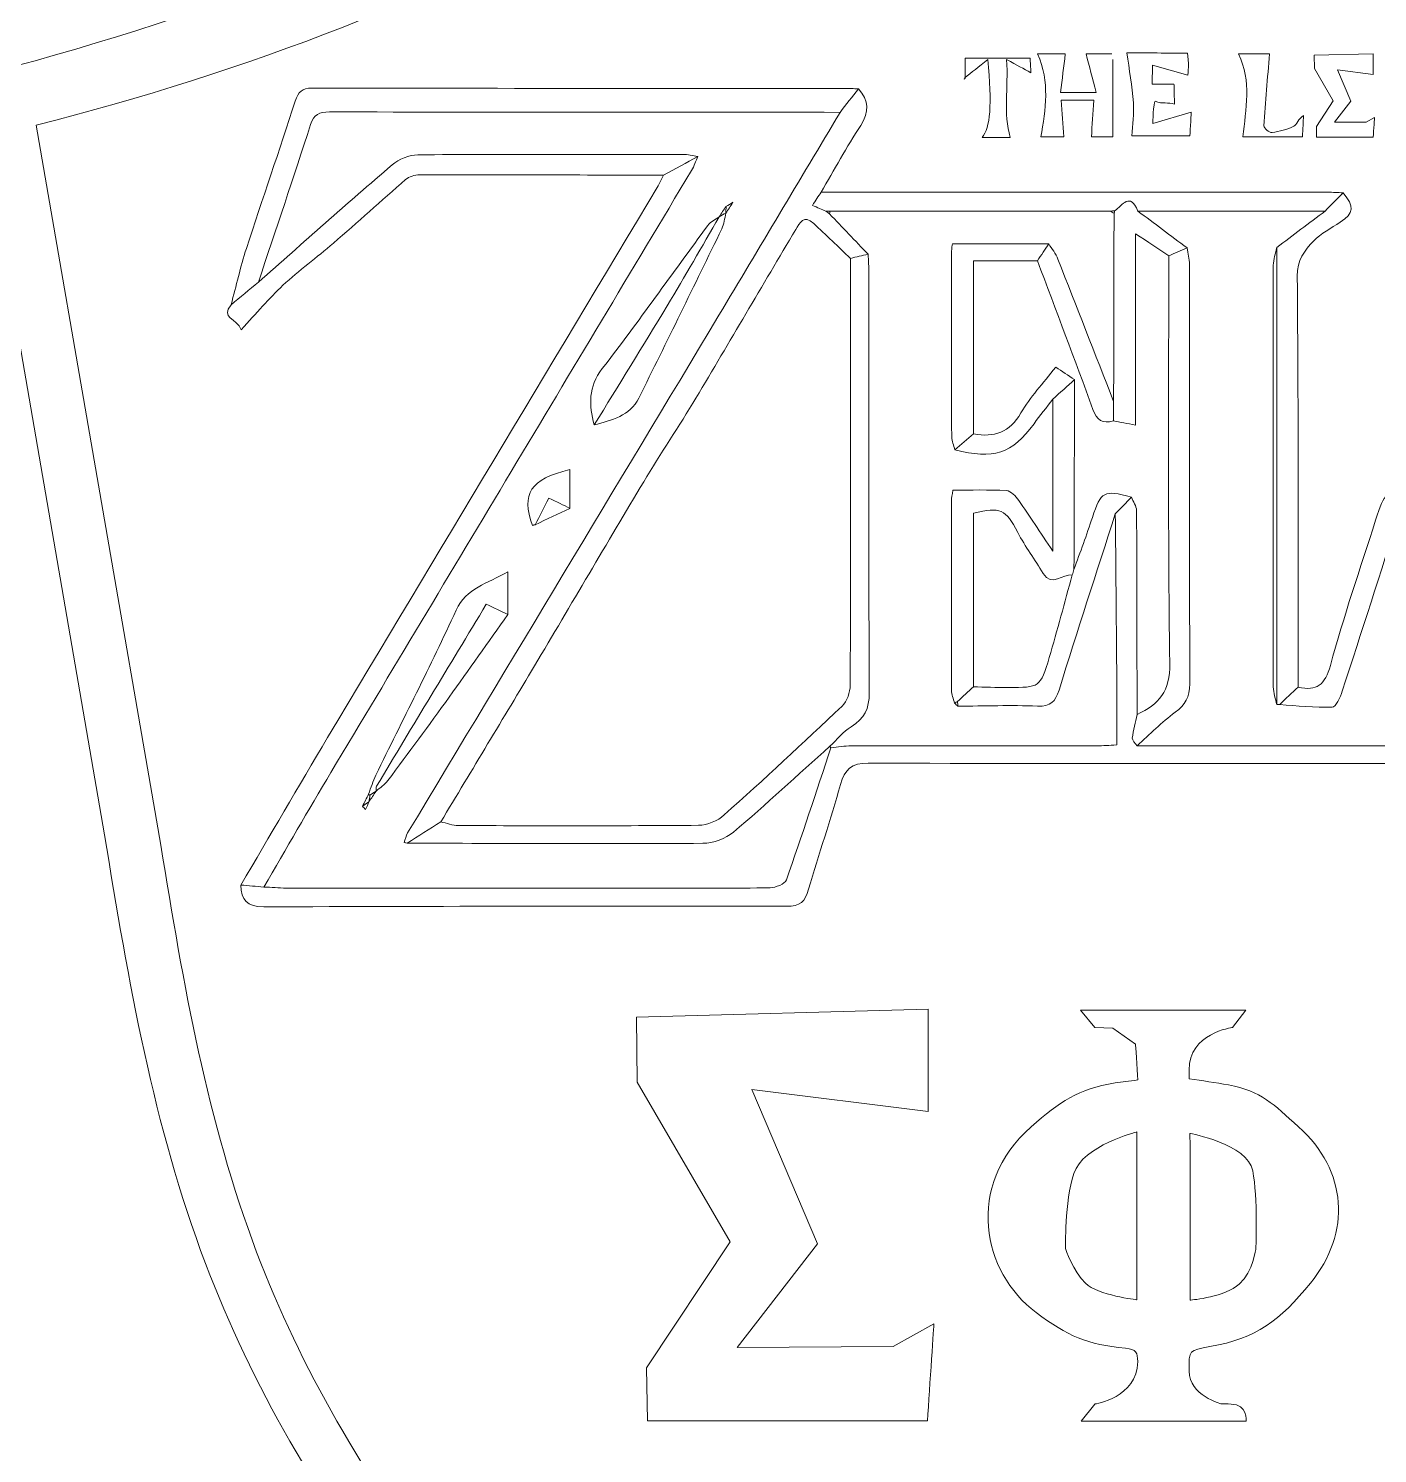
# Model space of a CAD drawing. Header units: inches. Extents: x 0 to 12, y 0 to 12.
# Drawn here: x 4.733 to 5.686, y 5.845 to 6.851 of the extents above; entities that cross this region are included whole.
import ezdxf

# ---------------------------------------------------------------- set-up
doc = ezdxf.new("R2010")
doc.units = ezdxf.units.IN
doc.header["$MEASUREMENT"] = 0

msp = doc.modelspace()

# ---------------------------------------------------------------- linework, layer by layer
at = {"color": 250, "lineweight": 0}
msp.add_line((4.6946, 6.817), (4.7871, 6.2819), dxfattribs=at)
at = {"color": 5, "lineweight": 0}
msp.add_line((4.7389, 6.7831), (4.8268, 6.2747), dxfattribs=at)
at = {"color": 250, "lineweight": 0}
for centre, start, end in [((4.2301, 8.6624), 284.1261, 312.9293), ((6.8222, 8.6624), 227.0707, 255.8739)]:
    msp.add_arc(centre, 1.9029, start, end, dxfattribs=at)
at = {"color": 5, "lineweight": 0}
for centre, start, end in [((4.2977, 8.5361), 284.1261, 312.9293), ((6.7602, 8.5361), 227.0707, 255.8739)]:
    msp.add_arc(centre, 1.8077, start, end, dxfattribs=at)
at = {"color": 1, "lineweight": 0}
for points, knots in [([(5.4988, 6.8295), (5.4988, 6.8284), (5.4988, 6.8273), (5.4988, 6.8262), (5.4988, 6.808), (5.4988, 6.7916), (5.4988, 6.7748), (5.4942, 6.7748), (5.4878, 6.7748), (5.4836, 6.7748), (5.4842, 6.7831), (5.4847, 6.7914), (5.4853, 6.8006), (5.4774, 6.8006), (5.4707, 6.8006), (5.4622, 6.8006), (5.4629, 6.7919), (5.4635, 6.7836), (5.4642, 6.7747), (5.4595, 6.7747), (5.4525, 6.7747), (5.4479, 6.7747), (5.4514, 6.7941), (5.4544, 6.8137), (5.4456, 6.8333), (5.4522, 6.8333), (5.4587, 6.8333), (5.4652, 6.8333), (5.4641, 6.8244), (5.463, 6.8156), (5.4618, 6.8061), (5.4705, 6.8061), (5.4772, 6.8061), (5.4869, 6.8061), (5.4843, 6.8161), (5.4821, 6.8247), (5.4799, 6.8333), (5.486, 6.8333), (5.492, 6.8333), (5.4981, 6.8333)], [0, 0, 0, 0, 1, 1, 1, 2, 2, 2, 3, 3, 3, 4, 4, 4, 5, 5, 5, 6, 6, 6, 7, 7, 7, 8, 8, 8, 9, 9, 9, 10, 10, 10, 11, 11, 11, 12, 12, 12, 13, 13, 13, 13]), ([(5.5514, 6.8339), (5.5527, 6.8287), (5.5517, 6.8183), (5.5517, 6.8183), (5.5517, 6.8183), (5.5267, 6.8255), (5.5267, 6.8255), (5.5267, 6.8255), (5.5266, 6.812), (5.5266, 6.812), (5.5266, 6.812), (5.5419, 6.812), (5.5419, 6.812), (5.5419, 6.812), (5.5422, 6.8006), (5.5422, 6.7978), (5.538, 6.7996), (5.5337, 6.7977), (5.5286, 6.7999), (5.5274, 6.7991), (5.5269, 6.7843), (5.5269, 6.7843), (5.5269, 6.7843), (5.5541, 6.7922), (5.5541, 6.7922), (5.5541, 6.7922), (5.5534, 6.7803), (5.5531, 6.7754), (5.5381, 6.7754), (5.5239, 6.7754), (5.5122, 6.7754), (5.5126, 6.7834), (5.5139, 6.7911), (5.5133, 6.7988), (5.5124, 6.8106), (5.5103, 6.8224), (5.5087, 6.8341), (5.5217, 6.8341), (5.5384, 6.8339), (5.5514, 6.8339)], [0, 0, 0, 0, 1, 1, 1, 2, 2, 2, 3, 3, 3, 4, 4, 4, 5, 5, 5, 6, 6, 6, 7, 7, 7, 8, 8, 8, 9, 9, 9, 10, 10, 10, 11, 11, 11, 12, 12, 12, 13, 13, 13, 13]), ([(5.6094, 6.8333), (5.6079, 6.8164), (5.6063, 6.7994), (5.6053, 6.7825), (5.6052, 6.781), (5.6093, 6.7777), (5.6111, 6.7779), (5.6164, 6.7786), (5.6218, 6.7799), (5.6265, 6.7823), (5.6287, 6.7834), (5.6295, 6.7875), (5.6334, 6.7899), (5.6331, 6.7852), (5.6329, 6.7804), (5.6326, 6.7749), (5.6179, 6.7749), (5.6039, 6.7749), (5.5906, 6.7749), (5.5924, 6.7943), (5.597, 6.8141), (5.5874, 6.8333), (5.5947, 6.8333), (5.6021, 6.8333), (5.6094, 6.8333)], [0, 0, 0, 0, 1, 1, 1, 2, 2, 2, 3, 3, 3, 4, 4, 4, 5, 5, 5, 6, 6, 6, 7, 7, 7, 8, 8, 8, 8]), ([(5.6574, 6.822), (5.6574, 6.822), (5.6668, 6.8), (5.6668, 6.8), (5.6668, 6.8), (5.6553, 6.7851), (5.6553, 6.7851), (5.6553, 6.7851), (5.6776, 6.7852), (5.6776, 6.7852), (5.6776, 6.7852), (5.6835, 6.7885), (5.6835, 6.7885), (5.6835, 6.7885), (5.6829, 6.7796), (5.6825, 6.7746), (5.6677, 6.7746), (5.6425, 6.7746), (5.6425, 6.7746), (5.6425, 6.7746), (5.6424, 6.7822), (5.6424, 6.7822), (5.6424, 6.7822), (5.6543, 6.8002), (5.6543, 6.8002), (5.6543, 6.8002), (5.641, 6.8231), (5.641, 6.8231), (5.641, 6.8231), (5.6409, 6.8324), (5.6409, 6.8324), (5.6409, 6.8324), (5.6826, 6.8335), (5.6826, 6.8335), (5.6826, 6.8286), (5.6826, 6.8238), (5.6826, 6.8189), (5.6826, 6.8189), (5.6574, 6.822), (5.6574, 6.822)], [0, 0, 0, 0, 1, 1, 1, 2, 2, 2, 3, 3, 3, 4, 4, 4, 5, 5, 5, 6, 6, 6, 7, 7, 7, 8, 8, 8, 9, 9, 9, 10, 10, 10, 11, 11, 11, 12, 12, 12, 13, 13, 13, 13]), ([(5.3944, 6.8162), (5.3944, 6.8206), (5.3944, 6.825), (5.3944, 6.8303), (5.4097, 6.8303), (5.4244, 6.8303), (5.4403, 6.8303), (5.4405, 6.8273), (5.4407, 6.8239), (5.4409, 6.8201), (5.4358, 6.8229), (5.4311, 6.8254), (5.4238, 6.8294), (5.4251, 6.809), (5.4213, 6.7914), (5.4263, 6.7744), (5.4219, 6.7744), (5.4144, 6.7744), (5.4065, 6.7744), (5.4123, 6.7809), (5.4136, 6.7978), (5.4104, 6.8294), (5.404, 6.8242), (5.3991, 6.8203), (5.3942, 6.8164), (5.3942, 6.8164), (5.3944, 6.8162), (5.3944, 6.8162)], [0, 0, 0, 0, 1, 1, 1, 2, 2, 2, 3, 3, 3, 4, 4, 4, 5, 5, 5, 6, 6, 6, 7, 7, 7, 8, 8, 8, 9, 9, 9, 9]), ([(5.3942, 6.8164), (5.3942, 6.8164), (5.3939, 6.8156), (5.3939, 6.8156), (5.3939, 6.8156), (5.3944, 6.8162), (5.3944, 6.8162), (5.3944, 6.8162), (5.3942, 6.8164), (5.3942, 6.8164)], [0, 0, 0, 0, 1, 1, 1, 2, 2, 2, 3, 3, 3, 3])]:
    msp.add_open_spline(points, degree=3, knots=knots, dxfattribs=at)
at = {"color": 5, "lineweight": 0}
for points, knots in [([(5.3192, 6.8086), (5.3148, 6.8031), (5.3105, 6.7976), (5.3062, 6.7921), (5.186, 6.7922), (5.0659, 6.7922), (4.9458, 6.7924), (4.9386, 6.7924), (4.9348, 6.7907), (4.9325, 6.7835), (4.9205, 6.7463), (4.908, 6.7093), (4.8957, 6.6722), (4.8893, 6.6669), (4.8828, 6.6616), (4.8764, 6.6563), (4.88, 6.6695), (4.883, 6.6829), (4.8872, 6.696), (4.8985, 6.7307), (4.9104, 6.7653), (4.9217, 6.8001), (4.9237, 6.8065), (4.9265, 6.8092), (4.9336, 6.8092), (5.0605, 6.809), (5.1874, 6.809), (5.3143, 6.8089), (5.3159, 6.8089), (5.3175, 6.8087), (5.3192, 6.8086)], [0, 0, 0, 0, 1, 1, 1, 2, 2, 2, 3, 3, 3, 4, 4, 4, 5, 5, 5, 6, 6, 6, 7, 7, 7, 8, 8, 8, 9, 9, 9, 10, 10, 10, 10]), ([(5.3192, 6.8086), (5.3266, 6.8004), (5.327, 6.7925), (5.3208, 6.7829), (5.3108, 6.7676), (5.3021, 6.7514), (5.2928, 6.7357), (5.2909, 6.7328), (5.2889, 6.7299), (5.2867, 6.7264), (5.2904, 6.7248), (5.2933, 6.7236), (5.2962, 6.7224), (5.2971, 6.7217), (5.2979, 6.721), (5.2988, 6.7204), (5.3079, 6.7109), (5.3169, 6.7014), (5.326, 6.6919), (5.3218, 6.6909), (5.3177, 6.69), (5.3136, 6.689), (5.3049, 6.6972), (5.2963, 6.7055), (5.2876, 6.7137), (5.2807, 6.7202), (5.2776, 6.7139), (5.2749, 6.7093), (5.2513, 6.6697), (5.2281, 6.6299), (5.2045, 6.5904), (5.1925, 6.5705), (5.1796, 6.5512), (5.1676, 6.5313), (5.1417, 6.488), (5.1163, 6.4445), (5.0905, 6.4012), (5.0686, 6.3644), (5.0464, 6.3278), (5.0244, 6.2911), (5.0165, 6.2861), (5.0086, 6.2811), (5.0007, 6.2761), (5.0007, 6.2761), (5.0006, 6.2761), (5.0006, 6.2761), (5, 6.2764), (4.9993, 6.2765), (4.9986, 6.2765), (4.9993, 6.2788), (4.9998, 6.2813), (5.001, 6.2833), (5.0742, 6.4051), (5.1475, 6.5269), (5.2207, 6.6488), (5.2493, 6.6965), (5.2777, 6.7443), (5.3062, 6.7921), (5.3105, 6.7976), (5.3148, 6.8031), (5.3192, 6.8086)], [0, 0, 0, 0, 1, 1, 1, 2, 2, 2, 3, 3, 3, 4, 4, 4, 5, 5, 5, 6, 6, 6, 7, 7, 7, 8, 8, 8, 9, 9, 9, 10, 10, 10, 11, 11, 11, 12, 12, 12, 13, 13, 13, 14, 14, 14, 15, 15, 15, 16, 16, 16, 17, 17, 17, 18, 18, 18, 19, 19, 19, 20, 20, 20, 20]), ([(5.2058, 6.761), (5.2023, 6.7615), (5.1987, 6.7624), (5.1952, 6.7624), (5.1328, 6.7624), (5.0705, 6.7626), (5.0082, 6.7621), (5.0021, 6.7621), (4.9948, 6.759), (4.9901, 6.755), (4.9583, 6.7278), (4.9271, 6.6999), (4.8957, 6.6722), (4.908, 6.7093), (4.9205, 6.7463), (4.9325, 6.7835), (4.9348, 6.7907), (4.9386, 6.7924), (4.9458, 6.7924), (5.0659, 6.7922), (5.186, 6.7922), (5.3062, 6.7921), (5.2777, 6.7443), (5.2493, 6.6965), (5.2207, 6.6488), (5.1475, 6.5269), (5.0742, 6.4051), (5.001, 6.2833), (4.9998, 6.2813), (4.9993, 6.2788), (4.9986, 6.2765), (4.9993, 6.2764), (4.9999, 6.2762), (5.0006, 6.2761), (5.0006, 6.2761), (5.0007, 6.2761), (5.0007, 6.2761), (5.0703, 6.2759), (5.1398, 6.2756), (5.2094, 6.276), (5.2167, 6.2761), (5.2254, 6.2792), (5.231, 6.2839), (5.2542, 6.3035), (5.2764, 6.3242), (5.299, 6.3445), (5.299, 6.3445), (5.2998, 6.3435), (5.2998, 6.3435), (5.2894, 6.3123), (5.2793, 6.2811), (5.2683, 6.2501), (5.2673, 6.2472), (5.2608, 6.2447), (5.2568, 6.2446), (5.232, 6.2441), (5.2072, 6.2444), (5.1824, 6.2444), (5.0934, 6.2444), (5.0044, 6.2444), (4.9153, 6.2444), (4.9101, 6.2444), (4.9048, 6.2449), (4.8995, 6.2451), (4.9153, 6.2721), (4.9308, 6.2993), (4.9469, 6.3261), (5.0317, 6.4678), (5.1166, 6.6094), (5.2014, 6.7511), (5.2033, 6.7542), (5.2044, 6.7577), (5.2058, 6.761)], [0, 0, 0, 0, 1, 1, 1, 2, 2, 2, 3, 3, 3, 4, 4, 4, 5, 5, 5, 6, 6, 6, 7, 7, 7, 8, 8, 8, 9, 9, 9, 10, 10, 10, 11, 11, 11, 12, 12, 12, 13, 13, 13, 14, 14, 14, 15, 15, 15, 16, 16, 16, 17, 17, 17, 18, 18, 18, 19, 19, 19, 20, 20, 20, 21, 21, 21, 22, 22, 22, 23, 23, 23, 24, 24, 24, 24]), ([(5.2058, 6.761), (5.1978, 6.7566), (5.1898, 6.7522), (5.1817, 6.7477), (5.1243, 6.7479), (5.0669, 6.748), (5.0094, 6.748), (5.0061, 6.7479), (5.002, 6.7467), (4.9996, 6.7446), (4.9824, 6.7298), (4.9657, 6.7145), (4.9486, 6.6997), (4.9369, 6.6896), (4.9243, 6.6805), (4.913, 6.67), (4.9031, 6.6608), (4.8944, 6.6503), (4.8836, 6.6386), (4.8804, 6.6469), (4.8685, 6.6469), (4.8764, 6.6563), (4.8828, 6.6616), (4.8893, 6.6669), (4.8957, 6.6722), (4.9271, 6.6999), (4.9583, 6.7278), (4.9901, 6.755), (4.9948, 6.759), (5.0021, 6.7621), (5.0082, 6.7621), (5.0705, 6.7626), (5.1328, 6.7624), (5.1952, 6.7624), (5.1987, 6.7624), (5.2023, 6.7615), (5.2058, 6.761)], [0, 0, 0, 0, 1, 1, 1, 2, 2, 2, 3, 3, 3, 4, 4, 4, 5, 5, 5, 6, 6, 6, 7, 7, 7, 8, 8, 8, 9, 9, 9, 10, 10, 10, 11, 11, 11, 12, 12, 12, 12]), ([(4.8995, 6.2451), (4.8941, 6.2456), (4.8887, 6.2461), (4.8833, 6.2465), (4.9037, 6.2812), (4.9239, 6.316), (4.9445, 6.3506), (5.0222, 6.4805), (5.1001, 6.6103), (5.1778, 6.7402), (5.1793, 6.7426), (5.1804, 6.7452), (5.1817, 6.7477), (5.1898, 6.7522), (5.1978, 6.7566), (5.2058, 6.761), (5.2044, 6.7577), (5.2033, 6.7542), (5.2014, 6.7511), (5.1166, 6.6094), (5.0317, 6.4678), (4.9469, 6.3261), (4.9308, 6.2993), (4.9153, 6.2721), (4.8995, 6.2451)], [0, 0, 0, 0, 1, 1, 1, 2, 2, 2, 3, 3, 3, 4, 4, 4, 5, 5, 5, 6, 6, 6, 7, 7, 7, 8, 8, 8, 8]), ([(5.6613, 6.7353), (5.657, 6.731), (5.6528, 6.7267), (5.6485, 6.7224), (5.6045, 6.7224), (5.5605, 6.7224), (5.5164, 6.7224), (5.511, 6.736), (5.5055, 6.7266), (5.5, 6.7225), (5.499, 6.7225), (5.498, 6.7224), (5.4971, 6.7224), (5.4311, 6.7224), (5.3651, 6.7224), (5.2991, 6.7224), (5.2982, 6.7224), (5.2972, 6.7224), (5.2962, 6.7224), (5.2933, 6.7236), (5.2904, 6.7248), (5.2867, 6.7264), (5.2889, 6.7299), (5.2909, 6.7328), (5.2928, 6.7357), (5.412, 6.7357), (5.5311, 6.7357), (5.6503, 6.7357), (5.654, 6.7357), (5.6576, 6.7354), (5.6613, 6.7353)], [0, 0, 0, 0, 1, 1, 1, 2, 2, 2, 3, 3, 3, 4, 4, 4, 5, 5, 5, 6, 6, 6, 7, 7, 7, 8, 8, 8, 9, 9, 9, 10, 10, 10, 10]), ([(5.5511, 6.6964), (5.5468, 6.6946), (5.5425, 6.6928), (5.5382, 6.6909), (5.5309, 6.6958), (5.5235, 6.7007), (5.5148, 6.7064), (5.5148, 6.6607), (5.5148, 6.6166), (5.5148, 6.5713), (5.5089, 6.5724), (5.504, 6.5733), (5.4992, 6.5743), (5.4992, 6.5788), (5.4993, 6.5833), (5.4993, 6.5879), (5.4994, 6.6322), (5.4995, 6.6765), (5.4996, 6.7208), (5.4998, 6.7214), (5.4999, 6.7219), (5.5, 6.7225), (5.5055, 6.7266), (5.511, 6.736), (5.5164, 6.7224), (5.528, 6.7137), (5.5396, 6.705), (5.5511, 6.6964)], [0, 0, 0, 0, 1, 1, 1, 2, 2, 2, 3, 3, 3, 4, 4, 4, 5, 5, 5, 6, 6, 6, 7, 7, 7, 8, 8, 8, 9, 9, 9, 9]), ([(5.6613, 6.7353), (5.6695, 6.7254), (5.669, 6.7211), (5.6592, 6.7145), (5.6528, 6.7103), (5.6456, 6.7066), (5.6404, 6.7012), (5.6341, 6.6945), (5.6288, 6.6879), (5.6289, 6.6764), (5.6298, 6.5797), (5.6295, 6.483), (5.6296, 6.3863), (5.6252, 6.3822), (5.6208, 6.3781), (5.6165, 6.3739), (5.6158, 6.3739), (5.6152, 6.3739), (5.6145, 6.3739), (5.6145, 6.4815), (5.6145, 6.5891), (5.6145, 6.6967), (5.6259, 6.7052), (5.6372, 6.7138), (5.6485, 6.7224), (5.6528, 6.7267), (5.657, 6.731), (5.6613, 6.7353)], [0, 0, 0, 0, 1, 1, 1, 2, 2, 2, 3, 3, 3, 4, 4, 4, 5, 5, 5, 6, 6, 6, 7, 7, 7, 8, 8, 8, 9, 9, 9, 9]), ([(5.2257, 6.7257), (5.2257, 6.7257), (5.2258, 6.7257), (5.2258, 6.7257), (5.2242, 6.7233), (5.2225, 6.7208), (5.2209, 6.7183), (5.2209, 6.7183), (5.2209, 6.7183), (5.2209, 6.7183), (5.2182, 6.7163), (5.2148, 6.7148), (5.2129, 6.7122), (5.1881, 6.6786), (5.1639, 6.6443), (5.1384, 6.6112), (5.1283, 6.5982), (5.1291, 6.5854), (5.1327, 6.5714), (5.145, 6.5747), (5.1578, 6.5776), (5.1642, 6.5904), (5.1839, 6.6302), (5.2034, 6.67), (5.2228, 6.7099), (5.2244, 6.7132), (5.2247, 6.7173), (5.2256, 6.721), (5.2256, 6.721), (5.2256, 6.721), (5.2256, 6.721), (5.2272, 6.7235), (5.2289, 6.726), (5.2306, 6.7286), (5.229, 6.7276), (5.2274, 6.7266), (5.2257, 6.7257)], [0, 0, 0, 0, 1, 1, 1, 2, 2, 2, 3, 3, 3, 4, 4, 4, 5, 5, 5, 6, 6, 6, 7, 7, 7, 8, 8, 8, 9, 9, 9, 10, 10, 10, 11, 11, 11, 12, 12, 12, 12]), ([(5.2256, 6.721), (5.224, 6.7201), (5.2225, 6.7192), (5.2209, 6.7183), (5.2225, 6.7208), (5.2242, 6.7233), (5.2258, 6.7257), (5.2257, 6.7241), (5.2256, 6.7226), (5.2256, 6.721), (5.2256, 6.721), (5.2256, 6.721), (5.2256, 6.721)], [0, 0, 0, 0, 1, 1, 1, 2, 2, 2, 3, 3, 3, 4, 4, 4, 4]), ([(5.2256, 6.721), (5.2256, 6.7226), (5.2257, 6.7241), (5.2258, 6.7257), (5.2258, 6.7257), (5.2257, 6.7257), (5.2257, 6.7257), (5.2274, 6.7266), (5.229, 6.7276), (5.2306, 6.7286), (5.2289, 6.726), (5.2272, 6.7235), (5.2256, 6.721)], [0, 0, 0, 0, 1, 1, 1, 2, 2, 2, 3, 3, 3, 4, 4, 4, 4]), ([(5.2306, 6.7286), (5.229, 6.7276), (5.2274, 6.7266), (5.2257, 6.7257), (5.2274, 6.7266), (5.229, 6.7276), (5.2306, 6.7286)], [0, 0, 0, 0, 1, 1, 1, 2, 2, 2, 2]), ([(5.2991, 6.7224), (5.299, 6.7217), (5.2989, 6.721), (5.2988, 6.7204), (5.2979, 6.721), (5.2971, 6.7217), (5.2962, 6.7224), (5.2972, 6.7224), (5.2982, 6.7224), (5.2991, 6.7224)], [0, 0, 0, 0, 1, 1, 1, 2, 2, 2, 3, 3, 3, 3]), ([(5.2991, 6.7224), (5.3651, 6.7224), (5.4311, 6.7224), (5.4971, 6.7224), (5.4979, 6.7218), (5.4988, 6.7213), (5.4996, 6.7208), (5.4995, 6.6765), (5.4994, 6.6322), (5.4993, 6.5879), (5.4862, 6.6214), (5.4732, 6.6549), (5.46, 6.6884), (5.4585, 6.6923), (5.4557, 6.6957), (5.4535, 6.6993), (5.4312, 6.6993), (5.4088, 6.6993), (5.3856, 6.6993), (5.3855, 6.698), (5.3849, 6.696), (5.3849, 6.6941), (5.3849, 6.6504), (5.3848, 6.6066), (5.385, 6.5629), (5.385, 6.5599), (5.3865, 6.5569), (5.3873, 6.5539), (5.4144, 6.5467), (5.4277, 6.5511), (5.4431, 6.5722), (5.4474, 6.5781), (5.4519, 6.5838), (5.4564, 6.5896), (5.4564, 6.5548), (5.4564, 6.52), (5.4564, 6.4822), (5.4472, 6.4959), (5.4401, 6.5071), (5.4324, 6.518), (5.4302, 6.521), (5.4267, 6.5248), (5.4236, 6.525), (5.4112, 6.5258), (5.3987, 6.5253), (5.3858, 6.5253), (5.3854, 6.522), (5.3849, 6.52), (5.3849, 6.5181), (5.3848, 6.4734), (5.3848, 6.4288), (5.3849, 6.3841), (5.3849, 6.3811), (5.3863, 6.378), (5.387, 6.3749), (5.3878, 6.3742), (5.3886, 6.3735), (5.3894, 6.3728), (5.4081, 6.3729), (5.4269, 6.3736), (5.4456, 6.3729), (5.4548, 6.3725), (5.4582, 6.376), (5.4608, 6.3842), (5.4737, 6.4258), (5.4872, 6.4672), (5.5005, 6.5086), (5.5008, 6.4721), (5.5012, 6.4355), (5.5015, 6.3989), (5.5016, 6.3815), (5.5015, 6.3641), (5.5015, 6.3455), (5.4962, 6.3452), (5.4918, 6.3448), (5.4875, 6.3448), (5.4298, 6.3448), (5.372, 6.3448), (5.3142, 6.3448), (5.3094, 6.3448), (5.3046, 6.344), (5.2998, 6.3435), (5.2998, 6.3435), (5.299, 6.3445), (5.299, 6.3445), (5.304, 6.3492), (5.3083, 6.3549), (5.314, 6.3583), (5.3234, 6.364), (5.3269, 6.3711), (5.3268, 6.3822), (5.3264, 6.481), (5.3266, 6.5797), (5.3266, 6.6785), (5.3266, 6.683), (5.3262, 6.6874), (5.326, 6.6919), (5.3169, 6.7014), (5.3079, 6.7109), (5.2988, 6.7204), (5.2989, 6.721), (5.299, 6.7217), (5.2991, 6.7224)], [0, 0, 0, 0, 1, 1, 1, 2, 2, 2, 3, 3, 3, 4, 4, 4, 5, 5, 5, 6, 6, 6, 7, 7, 7, 8, 8, 8, 9, 9, 9, 10, 10, 10, 11, 11, 11, 12, 12, 12, 13, 13, 13, 14, 14, 14, 15, 15, 15, 16, 16, 16, 17, 17, 17, 18, 18, 18, 19, 19, 19, 20, 20, 20, 21, 21, 21, 22, 22, 22, 23, 23, 23, 24, 24, 24, 25, 25, 25, 26, 26, 26, 27, 27, 27, 28, 28, 28, 29, 29, 29, 30, 30, 30, 31, 31, 31, 32, 32, 32, 33, 33, 33, 34, 34, 34, 34]), ([(5.5, 6.7225), (5.4999, 6.7219), (5.4998, 6.7214), (5.4996, 6.7208), (5.4988, 6.7213), (5.4979, 6.7218), (5.4971, 6.7224), (5.498, 6.7224), (5.499, 6.7225), (5.5, 6.7225)], [0, 0, 0, 0, 1, 1, 1, 2, 2, 2, 3, 3, 3, 3]), ([(5.6165, 6.3739), (5.6288, 6.3731), (5.6412, 6.3716), (5.6536, 6.3721), (5.6561, 6.3722), (5.6593, 6.3792), (5.6607, 6.3835), (5.6743, 6.4253), (5.6877, 6.4671), (5.701, 6.5089), (5.7014, 6.4649), (5.7017, 6.421), (5.702, 6.377), (5.702, 6.3669), (5.702, 6.3568), (5.702, 6.3449), (5.6393, 6.3449), (5.5776, 6.3449), (5.5158, 6.3449), (5.5248, 6.3529), (5.5332, 6.3614), (5.5427, 6.3685), (5.5499, 6.3738), (5.5531, 6.3792), (5.5531, 6.3885), (5.5527, 6.4872), (5.5529, 6.5859), (5.5528, 6.6847), (5.5528, 6.6886), (5.5517, 6.6925), (5.5511, 6.6964), (5.5396, 6.705), (5.528, 6.7137), (5.5164, 6.7224), (5.5605, 6.7224), (5.6045, 6.7224), (5.6485, 6.7224), (5.6372, 6.7138), (5.6259, 6.7052), (5.6145, 6.6967), (5.6136, 6.6925), (5.612, 6.6883), (5.612, 6.6841), (5.6118, 6.5849), (5.6118, 6.4856), (5.612, 6.3864), (5.612, 6.3822), (5.6136, 6.378), (5.6145, 6.3739), (5.6152, 6.3739), (5.6158, 6.3739), (5.6165, 6.3739)], [0, 0, 0, 0, 1, 1, 1, 2, 2, 2, 3, 3, 3, 4, 4, 4, 5, 5, 5, 6, 6, 6, 7, 7, 7, 8, 8, 8, 9, 9, 9, 10, 10, 10, 11, 11, 11, 12, 12, 12, 13, 13, 13, 14, 14, 14, 15, 15, 15, 16, 16, 16, 17, 17, 17, 17]), ([(5.8662, 6.7164), (5.894, 6.7045), (5.9142, 6.6856), (5.9284, 6.6582), (5.9477, 6.6207), (5.9565, 6.5814), (5.9566, 6.5397), (5.9566, 6.531), (5.9552, 6.5222), (5.9544, 6.5135), (5.955, 6.5052), (5.9577, 6.4963), (5.9558, 6.4886), (5.9502, 6.4655), (5.9428, 6.4429), (5.9359, 6.4201), (5.9342, 6.4143), (5.9317, 6.4089), (5.9295, 6.4033), (5.9189, 6.3919), (5.9083, 6.3805), (5.8978, 6.369), (5.8974, 6.3686), (5.8976, 6.3675), (5.8976, 6.3667), (5.8976, 6.3667), (5.8976, 6.3669), (5.8976, 6.3669), (5.8742, 6.3465), (5.8442, 6.342), (5.8157, 6.3344), (5.8072, 6.3321), (5.7979, 6.3324), (5.789, 6.3324), (5.6347, 6.3323), (5.4804, 6.3321), (5.3261, 6.3326), (5.3142, 6.3326), (5.3095, 6.3283), (5.3065, 6.3175), (5.2996, 6.2927), (5.2912, 6.2683), (5.284, 6.2435), (5.2816, 6.2349), (5.278, 6.2315), (5.2683, 6.2315), (5.1453, 6.2317), (5.0224, 6.2316), (4.8994, 6.2311), (4.8878, 6.2311), (4.8834, 6.2359), (4.8833, 6.2465), (4.8887, 6.2461), (4.8941, 6.2456), (4.8995, 6.2451), (4.9048, 6.2449), (4.9101, 6.2444), (4.9153, 6.2444), (5.0044, 6.2444), (5.0934, 6.2444), (5.1824, 6.2444), (5.2072, 6.2444), (5.232, 6.2441), (5.2568, 6.2446), (5.2608, 6.2447), (5.2673, 6.2472), (5.2683, 6.2501), (5.2793, 6.2811), (5.2894, 6.3123), (5.2998, 6.3435), (5.3046, 6.344), (5.3094, 6.3448), (5.3142, 6.3448), (5.372, 6.3448), (5.4298, 6.3448), (5.4875, 6.3448), (5.4918, 6.3448), (5.4962, 6.3452), (5.5015, 6.3455), (5.5015, 6.3641), (5.5016, 6.3815), (5.5015, 6.3989), (5.5012, 6.4355), (5.5008, 6.4721), (5.5005, 6.5087), (5.5043, 6.5126), (5.5081, 6.5165), (5.5118, 6.5204), (5.5131, 6.5173), (5.5154, 6.5142), (5.5155, 6.5111), (5.5158, 6.463), (5.5158, 6.415), (5.5158, 6.3669), (5.5146, 6.3614), (5.5131, 6.3559), (5.5125, 6.3503), (5.5123, 6.3487), (5.5146, 6.3467), (5.5158, 6.3449), (5.5776, 6.3449), (5.6393, 6.3449), (5.702, 6.3449), (5.702, 6.3568), (5.702, 6.3669), (5.702, 6.377), (5.7017, 6.421), (5.7014, 6.4649), (5.701, 6.5089), (5.705, 6.5135), (5.7089, 6.5181), (5.7128, 6.5228), (5.714, 6.5197), (5.7164, 6.5166), (5.7164, 6.5135), (5.7167, 6.4661), (5.7168, 6.4186), (5.7169, 6.3712), (5.7152, 6.3629), (5.7136, 6.3546), (5.7119, 6.3463), (5.7159, 6.3458), (5.7198, 6.3448), (5.7238, 6.3448), (5.751, 6.3453), (5.7782, 6.3458), (5.8055, 6.3468), (5.8641, 6.349), (5.9086, 6.3817), (5.9274, 6.4372), (5.9418, 6.4798), (5.9439, 6.5237), (5.9397, 6.5683), (5.9341, 6.6277), (5.9143, 6.6782), (5.8587, 6.7083), (5.8612, 6.711), (5.8637, 6.7137), (5.8662, 6.7164)], [0, 0, 0, 0, 1, 1, 1, 2, 2, 2, 3, 3, 3, 4, 4, 4, 5, 5, 5, 6, 6, 6, 7, 7, 7, 8, 8, 8, 9, 9, 9, 10, 10, 10, 11, 11, 11, 12, 12, 12, 13, 13, 13, 14, 14, 14, 15, 15, 15, 16, 16, 16, 17, 17, 17, 18, 18, 18, 19, 19, 19, 20, 20, 20, 21, 21, 21, 22, 22, 22, 23, 23, 23, 24, 24, 24, 25, 25, 25, 26, 26, 26, 27, 27, 27, 28, 28, 28, 29, 29, 29, 30, 30, 30, 31, 31, 31, 32, 32, 32, 33, 33, 33, 34, 34, 34, 35, 35, 35, 36, 36, 36, 37, 37, 37, 38, 38, 38, 39, 39, 39, 40, 40, 40, 41, 41, 41, 42, 42, 42, 43, 43, 43, 44, 44, 44, 45, 45, 45, 46, 46, 46, 46]), ([(5.2209, 6.7183), (5.2087, 6.6974), (5.1967, 6.6763), (5.1842, 6.6555), (5.1672, 6.6274), (5.1499, 6.5994), (5.1327, 6.5714), (5.1291, 6.5854), (5.1283, 6.5982), (5.1384, 6.6112), (5.1639, 6.6443), (5.1881, 6.6786), (5.2129, 6.7122), (5.2148, 6.7148), (5.2182, 6.7163), (5.2209, 6.7183)], [0, 0, 0, 0, 1, 1, 1, 2, 2, 2, 3, 3, 3, 4, 4, 4, 5, 5, 5, 5]), ([(5.2256, 6.721), (5.2247, 6.7173), (5.2244, 6.7132), (5.2228, 6.7099), (5.2034, 6.67), (5.1839, 6.6302), (5.1642, 6.5904), (5.1578, 6.5776), (5.145, 6.5747), (5.1327, 6.5714), (5.1499, 6.5994), (5.1672, 6.6274), (5.1842, 6.6555), (5.1967, 6.6763), (5.2087, 6.6974), (5.2209, 6.7183), (5.2209, 6.7183), (5.2209, 6.7183), (5.2209, 6.7183), (5.2225, 6.7192), (5.224, 6.7201), (5.2256, 6.721)], [0, 0, 0, 0, 1, 1, 1, 2, 2, 2, 3, 3, 3, 4, 4, 4, 5, 5, 5, 6, 6, 6, 7, 7, 7, 7]), ([(5.0244, 6.2911), (5.0285, 6.2902), (5.0327, 6.2886), (5.0369, 6.2885), (5.0934, 6.2884), (5.1499, 6.2882), (5.2064, 6.2887), (5.2125, 6.2888), (5.2199, 6.2919), (5.2244, 6.296), (5.2526, 6.3211), (5.2803, 6.3469), (5.3077, 6.3729), (5.3112, 6.3763), (5.3133, 6.3827), (5.3134, 6.3877), (5.3137, 6.4881), (5.3136, 6.5886), (5.3136, 6.689), (5.3177, 6.69), (5.3218, 6.6909), (5.326, 6.6919), (5.3262, 6.6874), (5.3266, 6.683), (5.3266, 6.6785), (5.3266, 6.5797), (5.3264, 6.481), (5.3268, 6.3822), (5.3269, 6.3711), (5.3234, 6.364), (5.314, 6.3583), (5.3083, 6.3549), (5.304, 6.3492), (5.299, 6.3445), (5.2764, 6.3242), (5.2542, 6.3035), (5.231, 6.2839), (5.2254, 6.2792), (5.2167, 6.2761), (5.2094, 6.276), (5.1398, 6.2756), (5.0703, 6.2759), (5.0007, 6.2761), (5.0086, 6.2811), (5.0165, 6.2861), (5.0244, 6.2911)], [0, 0, 0, 0, 1, 1, 1, 2, 2, 2, 3, 3, 3, 4, 4, 4, 5, 5, 5, 6, 6, 6, 7, 7, 7, 8, 8, 8, 9, 9, 9, 10, 10, 10, 11, 11, 11, 12, 12, 12, 13, 13, 13, 14, 14, 14, 15, 15, 15, 15]), ([(5.4455, 6.6873), (5.4309, 6.6873), (5.4164, 6.6873), (5.4005, 6.6873), (5.4005, 6.6459), (5.4005, 6.6055), (5.4005, 6.565), (5.3961, 6.5613), (5.3917, 6.5576), (5.3873, 6.5539), (5.3865, 6.5569), (5.385, 6.5599), (5.385, 6.5629), (5.3848, 6.6066), (5.3849, 6.6504), (5.3849, 6.6941), (5.3849, 6.696), (5.3855, 6.698), (5.3856, 6.6993), (5.4088, 6.6993), (5.4312, 6.6993), (5.4535, 6.6993), (5.4509, 6.6953), (5.4482, 6.6913), (5.4455, 6.6873)], [0, 0, 0, 0, 1, 1, 1, 2, 2, 2, 3, 3, 3, 4, 4, 4, 5, 5, 5, 6, 6, 6, 7, 7, 7, 8, 8, 8, 8]), ([(5.4455, 6.6873), (5.4482, 6.6913), (5.4509, 6.6953), (5.4535, 6.6993), (5.4557, 6.6957), (5.4585, 6.6923), (5.46, 6.6884), (5.4732, 6.6549), (5.4862, 6.6214), (5.4993, 6.5879), (5.4993, 6.5833), (5.4992, 6.5788), (5.4992, 6.5743), (5.4915, 6.5719), (5.4875, 6.5747), (5.4847, 6.5824), (5.4719, 6.6175), (5.4586, 6.6524), (5.4455, 6.6873)], [0, 0, 0, 0, 1, 1, 1, 2, 2, 2, 3, 3, 3, 4, 4, 4, 5, 5, 5, 6, 6, 6, 6]), ([(5.5158, 6.3669), (5.5313, 6.3739), (5.5392, 6.3835), (5.5389, 6.4029), (5.5376, 6.4989), (5.5382, 6.5949), (5.5382, 6.6909), (5.5425, 6.6928), (5.5468, 6.6946), (5.5511, 6.6964), (5.5517, 6.6925), (5.5528, 6.6886), (5.5528, 6.6847), (5.5529, 6.5859), (5.5527, 6.4872), (5.5531, 6.3885), (5.5531, 6.3792), (5.5499, 6.3738), (5.5427, 6.3685), (5.5332, 6.3614), (5.5248, 6.3529), (5.5158, 6.3449), (5.5146, 6.3467), (5.5123, 6.3487), (5.5125, 6.3503), (5.5131, 6.3559), (5.5146, 6.3614), (5.5158, 6.3669)], [0, 0, 0, 0, 1, 1, 1, 2, 2, 2, 3, 3, 3, 4, 4, 4, 5, 5, 5, 6, 6, 6, 7, 7, 7, 8, 8, 8, 9, 9, 9, 9]), ([(5.6145, 6.3739), (5.6136, 6.378), (5.612, 6.3822), (5.612, 6.3864), (5.6118, 6.4856), (5.6118, 6.5849), (5.612, 6.6841), (5.612, 6.6883), (5.6136, 6.6925), (5.6145, 6.6967), (5.6145, 6.5891), (5.6145, 6.4815), (5.6145, 6.3739)], [0, 0, 0, 0, 1, 1, 1, 2, 2, 2, 3, 3, 3, 4, 4, 4, 4]), ([(5.3873, 6.5539), (5.3917, 6.5576), (5.3961, 6.5613), (5.4005, 6.565), (5.415, 6.5625), (5.4259, 6.5661), (5.4339, 6.5799), (5.4403, 6.591), (5.4494, 6.6006), (5.4584, 6.6122), (5.463, 6.6092), (5.4674, 6.6063), (5.4717, 6.6034), (5.4666, 6.5988), (5.4615, 6.5942), (5.4564, 6.5896), (5.4519, 6.5838), (5.4474, 6.5781), (5.4431, 6.5722), (5.4277, 6.5511), (5.4144, 6.5467), (5.3873, 6.5539)], [0, 0, 0, 0, 1, 1, 1, 2, 2, 2, 3, 3, 3, 4, 4, 4, 5, 5, 5, 6, 6, 6, 7, 7, 7, 7]), ([(5.4713, 6.4693), (5.4709, 6.468), (5.4705, 6.4668), (5.4701, 6.4655), (5.4633, 6.4664), (5.4559, 6.4566), (5.4496, 6.4666), (5.4436, 6.4762), (5.437, 6.4855), (5.4316, 6.4955), (5.4228, 6.512), (5.4199, 6.5136), (5.4003, 6.509), (5.4003, 6.4682), (5.4003, 6.4273), (5.4003, 6.3865), (5.3965, 6.383), (5.3928, 6.3796), (5.3891, 6.3761), (5.3884, 6.3758), (5.3877, 6.3754), (5.387, 6.3749), (5.3863, 6.378), (5.3849, 6.3811), (5.3849, 6.3841), (5.3848, 6.4288), (5.3848, 6.4734), (5.3849, 6.5181), (5.3849, 6.52), (5.3854, 6.522), (5.3858, 6.5253), (5.3987, 6.5253), (5.4112, 6.5258), (5.4236, 6.525), (5.4267, 6.5248), (5.4302, 6.521), (5.4324, 6.518), (5.4401, 6.5071), (5.4472, 6.4959), (5.4564, 6.4822), (5.4564, 6.52), (5.4564, 6.5548), (5.4564, 6.5896), (5.4615, 6.5942), (5.4666, 6.5988), (5.4717, 6.6034), (5.4716, 6.5587), (5.4715, 6.514), (5.4713, 6.4693)], [0, 0, 0, 0, 1, 1, 1, 2, 2, 2, 3, 3, 3, 4, 4, 4, 5, 5, 5, 6, 6, 6, 7, 7, 7, 8, 8, 8, 9, 9, 9, 10, 10, 10, 11, 11, 11, 12, 12, 12, 13, 13, 13, 14, 14, 14, 15, 15, 15, 16, 16, 16, 16]), ([(5.0913, 6.501), (5.0913, 6.501), (5.0911, 6.5009), (5.0911, 6.5009), (5.0993, 6.5048), (5.1074, 6.5087), (5.1156, 6.5125), (5.1156, 6.5215), (5.1156, 6.5305), (5.1156, 6.54), (5.0872, 6.5328), (5.0811, 6.523), (5.0891, 6.5004), (5.0898, 6.5006), (5.0905, 6.5008), (5.0913, 6.501)], [0, 0, 0, 0, 1, 1, 1, 2, 2, 2, 3, 3, 3, 4, 4, 4, 5, 5, 5, 5]), ([(5.0891, 6.5004), (5.0811, 6.523), (5.0872, 6.5328), (5.1156, 6.54), (5.1156, 6.5305), (5.1156, 6.5215), (5.1156, 6.5125), (5.111, 6.5147), (5.1064, 6.5169), (5.1006, 6.5197), (5.0972, 6.5129), (5.0942, 6.5069), (5.0911, 6.5009), (5.0911, 6.5009), (5.0913, 6.501), (5.0913, 6.501), (5.0905, 6.501), (5.0897, 6.5008), (5.0891, 6.5004)], [0, 0, 0, 0, 1, 1, 1, 2, 2, 2, 3, 3, 3, 4, 4, 4, 5, 5, 5, 6, 6, 6, 6]), ([(5.4713, 6.4693), (5.4757, 6.4816), (5.4803, 6.4937), (5.4843, 6.5061), (5.4904, 6.5245), (5.4924, 6.5257), (5.5118, 6.5204), (5.5081, 6.5165), (5.5043, 6.5126), (5.5005, 6.5087), (5.4872, 6.4672), (5.4737, 6.4258), (5.4608, 6.3842), (5.4582, 6.376), (5.4548, 6.3725), (5.4456, 6.3729), (5.4269, 6.3736), (5.4081, 6.3729), (5.3894, 6.3728), (5.3893, 6.3739), (5.3892, 6.375), (5.3891, 6.3761), (5.3928, 6.3796), (5.3965, 6.383), (5.4003, 6.3865), (5.4084, 6.3863), (5.4165, 6.386), (5.4246, 6.386), (5.4472, 6.386), (5.4475, 6.3859), (5.4539, 6.4072), (5.4596, 6.4265), (5.4647, 6.4461), (5.4701, 6.4655), (5.4705, 6.4668), (5.4709, 6.468), (5.4713, 6.4693)], [0, 0, 0, 0, 1, 1, 1, 2, 2, 2, 3, 3, 3, 4, 4, 4, 5, 5, 5, 6, 6, 6, 7, 7, 7, 8, 8, 8, 9, 9, 9, 10, 10, 10, 11, 11, 11, 12, 12, 12, 12]), ([(5.6165, 6.3739), (5.6208, 6.3781), (5.6252, 6.3822), (5.6296, 6.3863), (5.6427, 6.3832), (5.6485, 6.3879), (5.6523, 6.4016), (5.6617, 6.4361), (5.6733, 6.47), (5.6842, 6.5041), (5.6907, 6.5246), (5.6908, 6.5246), (5.7128, 6.5228), (5.7089, 6.5181), (5.705, 6.5135), (5.701, 6.5089), (5.6877, 6.4671), (5.6743, 6.4253), (5.6607, 6.3835), (5.6593, 6.3792), (5.6561, 6.3722), (5.6536, 6.3721), (5.6412, 6.3716), (5.6288, 6.3731), (5.6165, 6.3739)], [0, 0, 0, 0, 1, 1, 1, 2, 2, 2, 3, 3, 3, 4, 4, 4, 5, 5, 5, 6, 6, 6, 7, 7, 7, 8, 8, 8, 8]), ([(5.0911, 6.5009), (5.0942, 6.5069), (5.0972, 6.5129), (5.1006, 6.5197), (5.1064, 6.5169), (5.111, 6.5147), (5.1156, 6.5125), (5.1074, 6.5087), (5.0993, 6.5048), (5.0911, 6.5009)], [0, 0, 0, 0, 1, 1, 1, 2, 2, 2, 3, 3, 3, 3]), ([(5.0891, 6.5004), (5.0897, 6.5008), (5.0905, 6.501), (5.0913, 6.501), (5.0905, 6.5008), (5.0898, 6.5006), (5.0891, 6.5004)], [0, 0, 0, 0, 1, 1, 1, 2, 2, 2, 2]), ([(4.9738, 6.3054), (4.9754, 6.3079), (4.9771, 6.3104), (4.9787, 6.3128), (4.9787, 6.3128), (4.9787, 6.3128), (4.9787, 6.3128), (4.9815, 6.3153), (4.9848, 6.3174), (4.987, 6.3203), (5.0016, 6.3398), (5.0161, 6.3594), (5.0303, 6.3792), (5.0443, 6.3985), (5.058, 6.4181), (5.0718, 6.4375), (5.0718, 6.4468), (5.0718, 6.456), (5.0718, 6.4677), (5.057, 6.4592), (5.0425, 6.4565), (5.0352, 6.4405), (5.0172, 6.4013), (4.9975, 6.363), (4.9786, 6.3242), (4.9765, 6.3199), (4.9751, 6.3152), (4.9734, 6.3107), (4.972, 6.3078), (4.9706, 6.305), (4.9692, 6.3021), (4.9699, 6.3013), (4.9706, 6.3006), (4.9713, 6.2999), (4.9722, 6.3018), (4.973, 6.3036), (4.9739, 6.3055), (4.9739, 6.3055), (4.9738, 6.3054), (4.9738, 6.3054)], [0, 0, 0, 0, 1, 1, 1, 2, 2, 2, 3, 3, 3, 4, 4, 4, 5, 5, 5, 6, 6, 6, 7, 7, 7, 8, 8, 8, 9, 9, 9, 10, 10, 10, 11, 11, 11, 12, 12, 12, 13, 13, 13, 13]), ([(4.9734, 6.3107), (4.9751, 6.3152), (4.9765, 6.3199), (4.9786, 6.3242), (4.9975, 6.363), (5.0172, 6.4013), (5.0352, 6.4405), (5.0425, 6.4565), (5.057, 6.4592), (5.0718, 6.4677), (5.0718, 6.456), (5.0718, 6.4468), (5.0718, 6.4375), (5.0669, 6.4399), (5.0619, 6.4422), (5.0565, 6.4448), (5.0304, 6.4014), (5.0047, 6.3589), (4.9791, 6.3163), (4.9786, 6.3154), (4.9788, 6.314), (4.9787, 6.3128), (4.9787, 6.3128), (4.9787, 6.3128), (4.9787, 6.3128), (4.9773, 6.3118), (4.9758, 6.3109), (4.9744, 6.3099), (4.9741, 6.3102), (4.9738, 6.3104), (4.9734, 6.3107)], [0, 0, 0, 0, 1, 1, 1, 2, 2, 2, 3, 3, 3, 4, 4, 4, 5, 5, 5, 6, 6, 6, 7, 7, 7, 8, 8, 8, 9, 9, 9, 10, 10, 10, 10]), ([(4.9787, 6.3128), (4.9788, 6.314), (4.9786, 6.3154), (4.9791, 6.3163), (5.0047, 6.3589), (5.0304, 6.4014), (5.0565, 6.4448), (5.0619, 6.4422), (5.0669, 6.4399), (5.0718, 6.4375), (5.058, 6.4181), (5.0443, 6.3985), (5.0303, 6.3792), (5.0161, 6.3594), (5.0016, 6.3398), (4.987, 6.3203), (4.9848, 6.3174), (4.9815, 6.3153), (4.9787, 6.3128)], [0, 0, 0, 0, 1, 1, 1, 2, 2, 2, 3, 3, 3, 4, 4, 4, 5, 5, 5, 6, 6, 6, 6]), ([(5.387, 6.3749), (5.3877, 6.3754), (5.3884, 6.3758), (5.3891, 6.3761), (5.3892, 6.375), (5.3893, 6.3739), (5.3894, 6.3728), (5.3886, 6.3735), (5.3878, 6.3742), (5.387, 6.3749)], [0, 0, 0, 0, 1, 1, 1, 2, 2, 2, 3, 3, 3, 3]), ([(4.9739, 6.3055), (4.9723, 6.3044), (4.9707, 6.3032), (4.9692, 6.3021), (4.9706, 6.305), (4.972, 6.3078), (4.9734, 6.3107), (4.9738, 6.3104), (4.9741, 6.3102), (4.9744, 6.3099), (4.9742, 6.3084), (4.974, 6.3069), (4.9738, 6.3054), (4.9738, 6.3054), (4.9739, 6.3055), (4.9739, 6.3055)], [0, 0, 0, 0, 1, 1, 1, 2, 2, 2, 3, 3, 3, 4, 4, 4, 5, 5, 5, 5]), ([(4.9738, 6.3054), (4.974, 6.3069), (4.9742, 6.3084), (4.9744, 6.3099), (4.9758, 6.3109), (4.9773, 6.3118), (4.9787, 6.3128), (4.9771, 6.3104), (4.9754, 6.3079), (4.9738, 6.3054)], [0, 0, 0, 0, 1, 1, 1, 2, 2, 2, 3, 3, 3, 3]), ([(4.9739, 6.3055), (4.973, 6.3036), (4.9722, 6.3018), (4.9713, 6.2999), (4.9706, 6.3006), (4.9699, 6.3013), (4.9692, 6.3021), (4.9707, 6.3032), (4.9723, 6.3044), (4.9739, 6.3055)], [0, 0, 0, 0, 1, 1, 1, 2, 2, 2, 3, 3, 3, 3]), ([(5.5289, 5.3125), (5.4262, 5.389), (5.2459, 5.5232), (5.0207, 5.7426), (4.8748, 5.992), (4.8426, 6.1768), (4.8268, 6.2747)], [0, 0, 0, 0, 0.0808468, 0.1419248, 0.197496, 0.2597021, 0.2597021, 0.2597021, 0.2597021]), ([(5.0006, 6.2761), (4.9999, 6.2762), (4.9993, 6.2764), (4.9986, 6.2765), (4.9993, 6.2765), (5, 6.2764), (5.0006, 6.2761)], [0, 0, 0, 0, 1, 1, 1, 2, 2, 2, 2]), ([(5.5289, 5.3125), (5.6317, 5.389), (5.812, 5.5232), (6.0372, 5.7426), (6.1831, 5.992), (6.2152, 6.1768), (6.2311, 6.2747)], [0, 0, 0, 0, 0.0808468, 0.1419248, 0.197496, 0.2597021, 0.2597021, 0.2597021, 0.2597021])]:
    msp.add_open_spline(points, degree=3, knots=knots, dxfattribs=at)
at = {"color": 250, "lineweight": 0}
for points in [[(5.5262, 5.2691), (5.418, 5.3496), (5.2282, 5.4909), (4.9912, 5.7218), (4.8376, 5.9843), (4.8038, 6.1789), (4.7871, 6.2819)], [(5.5262, 5.2691), (5.6343, 5.3496), (5.8242, 5.4909), (6.0612, 5.7218), (6.2147, 5.9843), (6.2486, 6.1789), (6.2653, 6.2819)]]:
    msp.add_open_spline(points, degree=3, knots=[0, 0, 0, 0, 0.0808468, 0.1419248, 0.197496, 0.2597021, 0.2597021, 0.2597021, 0.2597021], dxfattribs=at)
at = {"color": 2, "lineweight": 0}
for points, knots in [([(5.2439, 6.1021), (5.2439, 6.1021), (5.2903, 5.9932), (5.2903, 5.9932), (5.2903, 5.9932), (5.2336, 5.9199), (5.2336, 5.9199), (5.2336, 5.9199), (5.3437, 5.9206), (5.3437, 5.9206), (5.3437, 5.9206), (5.3725, 5.9368), (5.3725, 5.9368), (5.3725, 5.9368), (5.3695, 5.8929), (5.3679, 5.8681), (5.2949, 5.8681), (5.1704, 5.8681), (5.1704, 5.8681), (5.1704, 5.8681), (5.1696, 5.9056), (5.1696, 5.9056), (5.1696, 5.9056), (5.2286, 5.9946), (5.2286, 5.9946), (5.2286, 5.9946), (5.163, 6.1073), (5.163, 6.1073), (5.163, 6.1073), (5.1625, 6.1532), (5.1625, 6.1532), (5.1625, 6.1532), (5.3683, 6.1588), (5.3683, 6.1588), (5.3684, 6.1348), (5.3684, 6.1107), (5.3684, 6.0866), (5.3684, 6.0866), (5.2439, 6.1021), (5.2439, 6.1021)], [0, 0, 0, 0, 1, 1, 1, 2, 2, 2, 3, 3, 3, 4, 4, 4, 5, 5, 5, 6, 6, 6, 7, 7, 7, 8, 8, 8, 9, 9, 9, 10, 10, 10, 11, 11, 11, 12, 12, 12, 13, 13, 13, 13]), ([(5.5926, 6.1581), (5.5926, 6.1581), (5.5831, 6.1459), (5.5831, 6.1459), (5.5831, 6.1459), (5.5524, 6.1419), (5.5525, 6.1158), (5.5525, 6.114), (5.5525, 6.1122), (5.5525, 6.1097), (5.562, 6.1083), (5.5712, 6.1071), (5.5803, 6.1054), (5.6036, 6.1009), (5.6121, 6.0918), (5.6298, 6.0759), (5.6642, 6.0449), (5.6674, 6.0013), (5.6382, 5.9654), (5.6167, 5.939), (5.6001, 5.9264), (5.5673, 5.9206), (5.5525, 5.918), (5.5524, 5.9184), (5.5525, 5.9032), (5.5527, 5.8862), (5.5752, 5.8802), (5.5752, 5.8802), (5.5752, 5.8802), (5.5799, 5.8801), (5.5822, 5.8801), (5.594, 5.8801), (5.5929, 5.868), (5.5929, 5.868), (5.5929, 5.868), (5.4763, 5.868), (5.4763, 5.868), (5.4763, 5.868), (5.486, 5.8801), (5.486, 5.8801), (5.486, 5.8801), (5.516, 5.8844), (5.5163, 5.91), (5.5163, 5.9164), (5.5153, 5.9188), (5.5077, 5.9195), (5.4807, 5.9222), (5.4669, 5.9279), (5.4446, 5.9447), (5.4066, 5.9731), (5.3939, 6.0341), (5.4411, 6.0757), (5.4616, 6.0938), (5.4739, 6.1022), (5.5004, 6.1068), (5.5053, 6.1076), (5.5102, 6.1081), (5.5164, 6.1089), (5.516, 6.1173), (5.5147, 6.1341), (5.5147, 6.1341), (5.5147, 6.1341), (5.4988, 6.1455), (5.4988, 6.1455), (5.4988, 6.1455), (5.4861, 6.1459), (5.4861, 6.1459), (5.4861, 6.1459), (5.476, 6.1581), (5.476, 6.1581), (5.476, 6.1581), (5.5926, 6.1581), (5.5926, 6.1581)], [0, 0, 0, 0, 1, 1, 1, 2, 2, 2, 3, 3, 3, 4, 4, 4, 5, 5, 5, 6, 6, 6, 7, 7, 7, 8, 8, 8, 9, 9, 9, 10, 10, 10, 11, 11, 11, 12, 12, 12, 13, 13, 13, 14, 14, 14, 15, 15, 15, 16, 16, 16, 17, 17, 17, 18, 18, 18, 19, 19, 19, 20, 20, 20, 21, 21, 21, 22, 22, 22, 23, 23, 23, 24, 24, 24, 24]), ([(5.5157, 6.0722), (5.5157, 6.0722), (5.4776, 6.0626), (5.4712, 6.0428), (5.4647, 6.0231), (5.4653, 5.9898), (5.4653, 5.9898), (5.4653, 5.9898), (5.4708, 5.9738), (5.4794, 5.9653), (5.488, 5.9569), (5.5157, 5.9537), (5.5157, 5.9537), (5.5157, 5.9537), (5.5157, 6.0722), (5.5157, 6.0722)], [0, 0, 0, 0, 1, 1, 1, 2, 2, 2, 3, 3, 3, 4, 4, 4, 5, 5, 5, 5]), ([(5.5533, 5.9535), (5.555, 5.9535), (5.5781, 5.9558), (5.588, 5.9648), (5.5979, 5.9737), (5.5997, 5.9899), (5.5997, 5.9899), (5.5997, 5.9899), (5.6012, 6.0259), (5.5975, 6.0448), (5.5939, 6.0637), (5.5532, 6.0711), (5.5532, 6.0711), (5.5532, 6.0711), (5.5533, 6.008), (5.5533, 5.9535)], [0, 0, 0, 0, 1, 1, 1, 2, 2, 2, 3, 3, 3, 4, 4, 4, 5, 5, 5, 5])]:
    msp.add_open_spline(points, degree=3, knots=knots, dxfattribs=at)

doc.saveas('drawing.dxf')
